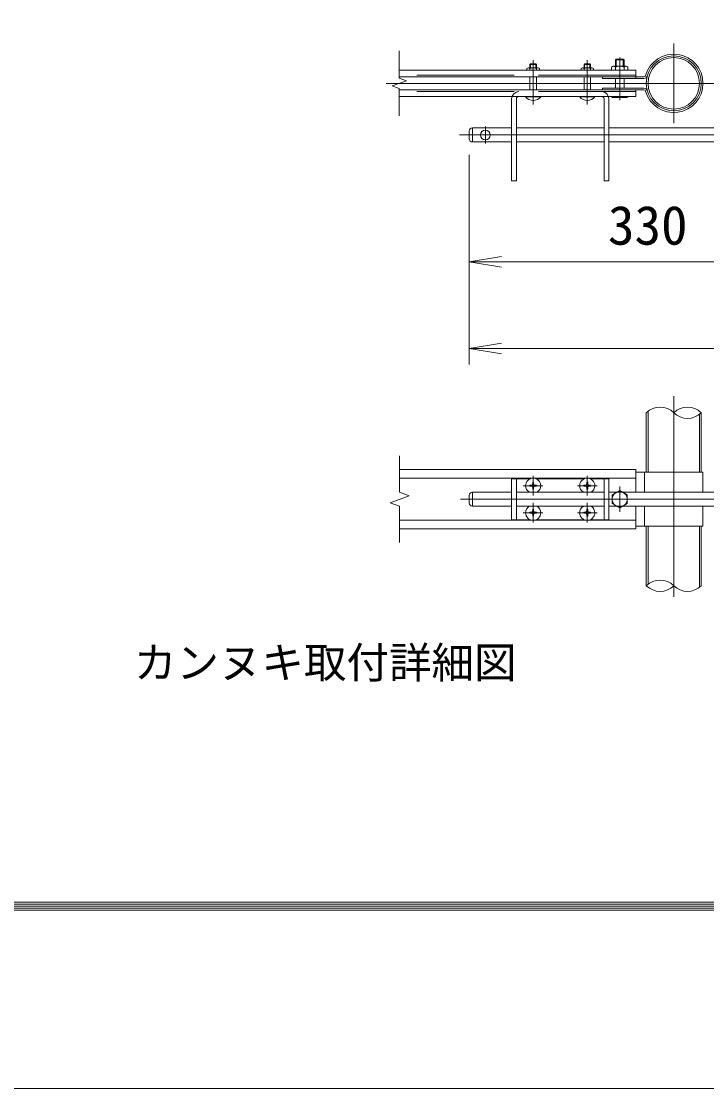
# Model space of a CAD drawing. Units: millimetres, scale not verified. Extents: x -6300 to 6300, y -4455 to 4455.
# Drawn here: x -4114 to -2846, y -4455 to -2481 of the extents above; entities that cross this region are included whole.
import ezdxf
from ezdxf.enums import TextEntityAlignment as Align

# ---------------------------------------------------------------- set-up
doc = ezdxf.new("R2010")
doc.units = ezdxf.units.MM
doc.header["$LTSCALE"] = 30
doc.linetypes.add('DASHED', pattern=[7.5, 6, -1.5])
doc.linetypes.add('USER1', pattern=[50.8, 31.75, -6.35, 6.35, -6.35])
for name, color, linetype, lineweight in [('0-1_D-TTL', 7, 'Continuous', 9), ('0-2_D-TTL-TXT', 7, 'Continuous', 13), ('0-3_D-BMK', 2, 'USER1', 13), ('0-4_D-STR1', 1, 'Continuous', 18), ('0-5_D-STR3', 3, 'Continuous', 13), ('0-6_D-STR-DIM', 7, 'Continuous', 9), ('0-7_0', 7, 'Continuous', 9)]:
    doc.layers.add(name, color=color, linetype=linetype, lineweight=lineweight)
doc.styles.add('ＭＳ ゴシック', font='')
doc.styles.get('ＭＳ ゴシック').set_extended_font_data('MS Gothic')

# ---------------------------------------------------------------- blocks, each defined once
blk = doc.blocks.new('_Open')
at = {"layer": '0-7_0'}
blk.add_line((-30, 5), (0, 0), dxfattribs=at)
blk.add_lwpolyline([(-30, -5), (0, 0), (-30, 0)], dxfattribs=at)

msp = doc.modelspace()

# ---------------------------------------------------------------- linework, layer by layer
at = {"layer": '0-1_D-TTL', "color": 2, "lineweight": 18}
msp.add_lwpolyline([(-6299.62, 4455), (6300.38, 4455), (6300.38, -4455), (-6299.62, -4455)], close=True, dxfattribs=at)
at = {"layer": '0-1_D-TTL'}
for points in [[(-5894.62, 4125), (5895.38, 4125), (5895.38, -4125), (-5894.62, -4125)], [(-5890.87, 4121.25), (5891.63, 4121.25), (5891.63, -4121.25), (-5890.87, -4121.25)], [(-5887.12, 4117.5), (5887.88, 4117.5), (5887.88, -4117.5), (-5887.12, -4117.5)], [(-5883.37, 4113.75), (5884.13, 4113.75), (5884.13, -4113.75), (-5883.37, -4113.75)], [(-5879.62, 4110), (5880.38, 4110), (5880.38, -4110), (-5879.62, -4110)]]:
    msp.add_lwpolyline(points, close=True, dxfattribs=at)
at = {"layer": '0-3_D-BMK'}
for p, q in [((-2907.04, -2522.37), (-2907.04, -2669.6)), ((-3167.04, -2552.86), (-3167.04, -2634.88)), ((-3067.04, -2552.86), (-3067.04, -2634.88)), ((-3007.04, -2548.46), (-3007.04, -2627.16)), ((-3438.74, -2595.98), (-2050.25, -2595.98)), ((-3255.44, -2675.6), (-3255.44, -2707.17)), ((-3303.5, -2691.38), (-2072.35, -2691.38)), ((-2907.04, -3174.44), (-2907.04, -3545.6)), ((-3167.04, -3358.24), (-3167.04, -3321.98)), ((-3067.04, -3358.15), (-3067.04, -3321.89)), ((-3185.26, -3340.02), (-3149, -3340.02)), ((-3085.26, -3340.02), (-3049, -3340.02)), ((-3007.04, -3341.45), (-3007.04, -3388.6)), ((-3301.68, -3365.02), (-2022.78, -3365.02)), ((-3167.04, -3408.15), (-3167.04, -3371.89)), ((-3067.04, -3408.15), (-3067.04, -3371.89)), ((-3185.26, -3390.02), (-3149, -3390.02)), ((-3085.26, -3390.02), (-3049, -3390.02))]:
    msp.add_line(p, q, dxfattribs=at)
at = {"layer": '0-4_D-STR1'}
for p, q in [((-2957.84, -3205.02), (-2957.84, -3315.02)), ((-2856.24, -3205.02), (-2856.24, -3315.02)), ((-2957.84, -3415.02), (-2957.84, -3525.02)), ((-2856.24, -3415.02), (-2856.24, -3525.02)), ((-2856.24, -3415.02), (-2856.24, -3525.02))]:
    msp.add_line(p, q, dxfattribs=at)
at = {"layer": '0-4_D-STR1', "linetype": 'DASHED'}
for p, q in [((-2954.64, -3202.2), (-2954.64, -3315.02)), ((-2859.44, -3207.85), (-2859.44, -3315.02)), ((-2954.64, -3415.02), (-2954.64, -3522.2)), ((-2859.44, -3415.02), (-2859.44, -3527.85))]:
    msp.add_line(p, q, dxfattribs=at)
at = {"layer": '0-4_D-STR1'}
for radius in [50.8, 47.6]:
    msp.add_circle((-2907.04, -2595.98), radius, dxfattribs=at)
at = {"layer": '0-5_D-STR3'}
for p, q in [((-3171.96, -2560.18), (-3173.04, -2561.27)), ((-3173.04, -2567.38), (-3173.04, -2561.27)), ((-3173.04, -2561.27), (-3161.04, -2561.27)), ((-3171.96, -2567.38), (-3171.96, -2560.18)), ((-3171.96, -2560.18), (-3162.13, -2560.18)), ((-3171.96, -2560.18), (-3162.13, -2560.18)), ((-3162.13, -2567.38), (-3162.13, -2560.18)), ((-3162.13, -2560.18), (-3161.04, -2561.27)), ((-3161.04, -2567.38), (-3161.04, -2561.27)), ((-3071.96, -2560.18), (-3073.04, -2561.27)), ((-3061.04, -2561.27), (-3073.04, -2561.27)), ((-3073.04, -2567.38), (-3073.04, -2561.27)), ((-3062.13, -2560.18), (-3071.96, -2560.18)), ((-3062.13, -2560.18), (-3071.96, -2560.18)), ((-3071.96, -2567.38), (-3071.96, -2560.18)), ((-3062.13, -2560.18), (-3061.04, -2561.27)), ((-3062.13, -2567.38), (-3062.13, -2560.18)), ((-3061.04, -2567.38), (-3061.04, -2561.27)), ((-2995.2, -2564.38), (-3018.89, -2564.38)), ((-3015.04, -2552.74), (-3013.69, -2551.38)), ((-2999.04, -2552.74), (-3015.04, -2552.74)), ((-3015.04, -2564.38), (-3015.04, -2552.74)), ((-3000.4, -2551.38), (-3013.69, -2551.38)), ((-3013.69, -2564.38), (-3013.69, -2551.38)), ((-3000.4, -2551.38), (-2999.04, -2552.74)), ((-3000.4, -2564.38), (-3000.4, -2551.38)), ((-2999.04, -2564.38), (-2999.04, -2552.74)), ((-2977.04, -2571.78), (-3414.6, -2571.78)), ((-2962.13, -2583.78), (-3414.6, -2583.78)), ((-3178.54, -2568.58), (-3178.54, -2571.78)), ((-3173.04, -2571.78), (-3173.04, -2568.58)), ((-3173.04, -2608.18), (-3173.04, -2583.78)), ((-3161.04, -2571.78), (-3161.04, -2568.58)), ((-3161.04, -2608.18), (-3161.04, -2583.78)), ((-3155.54, -2568.58), (-3155.54, -2571.78)), ((-3078.54, -2568.58), (-3078.54, -2571.78)), ((-3073.04, -2571.78), (-3073.04, -2568.58)), ((-3073.04, -2608.18), (-3073.04, -2583.78)), ((-3061.04, -2571.78), (-3061.04, -2568.58)), ((-3061.04, -2608.18), (-3061.04, -2583.78)), ((-3055.54, -2568.58), (-3055.54, -2571.78)), ((-3039.04, -2583.78), (-3039.04, -2586.98)), ((-3022.04, -2565.98), (-3022.04, -2571.78)), ((-3015.04, -2571.78), (-3015.04, -2565.98)), ((-2999.04, -2571.78), (-2999.04, -2565.98)), ((-2992.04, -2565.98), (-2992.04, -2571.78)), ((-2977.04, -2571.78), (-2977.04, -2586.98)), ((-2962.13, -2586.98), (-3039.04, -2586.98)), ((-2962.13, -2604.98), (-3039.04, -2604.98)), ((-3039.04, -2604.98), (-3039.04, -2608.18)), ((-3039.04, -2604.98), (-3039.04, -2608.18)), ((-3015.04, -2604.98), (-3015.04, -2586.98)), ((-2999.04, -2604.98), (-2999.04, -2586.98)), ((-2962.13, -2608.18), (-3414.6, -2608.18)), ((-2977.04, -2620.18), (-3414.6, -2620.18)), ((-3207.04, -2624.88), (-3207.04, -2776.38)), ((-3198.04, -2624.68), (-3198.04, -2776.38)), ((-3181.04, -2620.18), (-3153.04, -2620.18)), ((-3181.04, -2621.01), (-3181.04, -2620.18)), ((-3181.04, -2621.01), (-3153.04, -2621.01)), ((-3153.04, -2621.01), (-3153.04, -2620.18)), ((-3081.04, -2621.01), (-3081.04, -2620.18)), ((-3053.04, -2620.18), (-3081.04, -2620.18)), ((-3053.04, -2621.01), (-3081.04, -2621.01)), ((-3053.04, -2621.01), (-3053.04, -2620.18)), ((-3036.04, -2624.68), (-3036.04, -2776.38)), ((-3027.04, -2624.88), (-3027.04, -2776.38)), ((-3022.04, -2620.18), (-3022.04, -2621.18)), ((-3018.69, -2622.38), (-2995.48, -2622.38)), ((-3015.04, -2620.18), (-3015.04, -2621.18)), ((-2999.04, -2620.18), (-2999.04, -2621.18)), ((-2992.04, -2620.18), (-2992.04, -2621.18)), ((-2977.04, -2608.18), (-2977.04, -2620.18)), ((-3279.44, -2678.38), (-3207.04, -2678.38)), ((-3279.44, -2678.38), (-3279.44, -2704.38)), ((-3198.04, -2678.38), (-3036.04, -2678.38)), ((-3027.04, -2678.38), (-2665.44, -2678.38)), ((-3285.44, -2684.38), (-3285.44, -2698.38)), ((-3279.44, -2704.38), (-3207.04, -2704.38)), ((-3198.04, -2704.38), (-3036.04, -2704.38)), ((-3027.04, -2704.38), (-2665.44, -2704.38)), ((-3207.04, -2776.38), (-3198.04, -2776.38)), ((-3027.04, -2776.38), (-3036.04, -2776.38)), ((-2977.04, -3310.02), (-3414.04, -3310.02)), ((-2977.04, -3310.02), (-2977.04, -3352.02)), ((-2853.04, -3315.02), (-2977.04, -3315.02)), ((-2961.04, -3315.02), (-2961.04, -3352.02)), ((-2853.04, -3315.02), (-2853.04, -3352.02)), ((-2977.04, -3326.02), (-3414.04, -3326.02)), ((-3207.04, -3327.02), (-3207.04, -3403.02)), ((-3172.24, -3327.02), (-3207.04, -3327.02)), ((-3198.04, -3327.02), (-3198.04, -3403.02)), ((-3167.83, -3333.72), (-3167.88, -3336.32)), ((-3166.25, -3333.72), (-3167.83, -3333.72)), ((-3166.25, -3333.72), (-3166.21, -3336.32)), ((-3072.24, -3327.02), (-3161.85, -3327.02)), ((-3067.83, -3333.72), (-3067.88, -3336.32)), ((-3066.25, -3333.72), (-3067.83, -3333.72)), ((-3066.25, -3333.72), (-3066.21, -3336.32)), ((-3027.04, -3327.02), (-3061.85, -3327.02)), ((-3036.04, -3327.02), (-3036.04, -3403.02)), ((-3027.04, -3327.02), (-3027.04, -3403.02)), ((-3256.54, -3352.02), (-3279.44, -3352.02)), ((-3279.44, -3352.02), (-3279.44, -3378.02)), ((-3256.85, -3352.02), (-3207.04, -3352.02)), ((-3198.04, -3352.02), (-3036.04, -3352.02)), ((-3173.34, -3340.81), (-3173.34, -3340.02)), ((-3170.75, -3340.86), (-3173.34, -3340.81)), ((-3167.83, -3346.32), (-3167.88, -3343.73)), ((-3166.25, -3346.32), (-3167.83, -3346.32)), ((-3166.25, -3346.32), (-3166.21, -3343.73)), ((-3163.34, -3339.19), (-3160.74, -3339.23)), ((-3160.74, -3339.23), (-3160.74, -3340.02)), ((-3070.75, -3339.19), (-3073.34, -3339.23)), ((-3073.34, -3339.23), (-3073.34, -3340.02)), ((-3067.83, -3346.32), (-3067.88, -3343.73)), ((-3066.25, -3346.32), (-3067.83, -3346.32)), ((-3066.25, -3346.32), (-3066.21, -3343.73)), ((-3063.34, -3340.86), (-3060.74, -3340.81)), ((-3060.74, -3340.81), (-3060.74, -3340.02)), ((-3027.04, -3352.02), (-2921.34, -3352.02)), ((-2921.64, -3352.02), (-2665.44, -3352.02)), ((-3285.44, -3358.02), (-3285.44, -3372.02)), ((-3256.54, -3378.02), (-3279.44, -3378.02)), ((-3256.85, -3378.02), (-3207.04, -3378.02)), ((-3198.04, -3378.02), (-3036.04, -3378.02)), ((-3173.34, -3390.81), (-3173.34, -3390.02)), ((-3170.75, -3390.86), (-3173.34, -3390.81)), ((-3167.83, -3383.72), (-3167.88, -3386.32)), ((-3167.83, -3396.32), (-3167.88, -3393.73)), ((-3166.25, -3383.72), (-3167.83, -3383.72)), ((-3166.25, -3383.72), (-3166.21, -3386.32)), ((-3166.25, -3396.32), (-3166.21, -3393.73)), ((-3163.34, -3389.19), (-3160.74, -3389.23)), ((-3163.34, -3390.86), (-3160.74, -3390.81)), ((-3160.74, -3389.23), (-3160.74, -3390.02)), ((-3160.74, -3390.81), (-3160.74, -3390.02)), ((-3070.75, -3389.19), (-3073.34, -3389.23)), ((-3073.34, -3389.23), (-3073.34, -3390.02)), ((-3067.83, -3383.72), (-3067.88, -3386.32)), ((-3067.83, -3396.32), (-3067.88, -3393.73)), ((-3066.25, -3383.72), (-3067.83, -3383.72)), ((-3066.25, -3383.72), (-3066.21, -3386.32)), ((-3066.25, -3396.32), (-3066.21, -3393.73)), ((-3063.34, -3389.19), (-3060.74, -3389.23)), ((-3063.34, -3390.86), (-3060.74, -3390.81)), ((-3060.74, -3389.23), (-3060.74, -3390.02)), ((-3060.74, -3390.81), (-3060.74, -3390.02)), ((-3027.04, -3378.02), (-2921.34, -3378.02)), ((-2977.04, -3378.02), (-2977.04, -3420.02)), ((-2961.04, -3378.02), (-2961.04, -3415.02)), ((-2921.64, -3378.02), (-2665.44, -3378.02)), ((-2853.04, -3378.02), (-2853.04, -3415.02)), ((-2977.04, -3404.02), (-3414.04, -3404.02)), ((-3172.24, -3403.02), (-3207.04, -3403.02)), ((-3166.25, -3396.32), (-3167.83, -3396.32)), ((-3072.24, -3403.02), (-3161.85, -3403.02)), ((-3066.25, -3396.32), (-3067.83, -3396.32)), ((-3027.04, -3403.02), (-3061.85, -3403.02)), ((-2977.04, -3420.02), (-3414.04, -3420.02)), ((-2853.04, -3415.02), (-2977.04, -3415.02))]:
    msp.add_line(p, q, dxfattribs=at)
at = {"layer": '0-5_D-STR3', "linetype": 'DASHED'}
for p, q in [((-2977.04, -2580.58), (-3414.6, -2580.58)), ((-3175.83, -2567.38), (-3158.11, -2567.38)), ((-3058.25, -2567.38), (-3075.98, -2567.38)), ((-2977.04, -2611.38), (-3414.6, -2611.38))]:
    msp.add_line(p, q, dxfattribs=at)
at = {"layer": '0-5_D-STR3'}
for points in [[(-3170.75, -3339.19), (-3173.34, -3339.23), (-3173.34, -3340.02)], [(-3163.34, -3340.86), (-3160.74, -3340.81), (-3160.74, -3340.02)], [(-3070.75, -3340.86), (-3073.34, -3340.81), (-3073.34, -3340.02)], [(-3063.34, -3339.19), (-3060.74, -3339.23), (-3060.74, -3340.02)], [(-3170.75, -3389.19), (-3173.34, -3389.23), (-3173.34, -3390.02)], [(-3070.75, -3390.86), (-3073.34, -3390.81), (-3073.34, -3390.02)]]:
    msp.add_lwpolyline(points, dxfattribs=at)
at = {"layer": '0-5_D-STR3', "color": 4, "linetype": 'DASHED'}
msp.add_lwpolyline([(-3007.04, -3348.82), (-3021.07, -3356.92), (-3021.07, -3373.12), (-3007.04, -3381.22), (-2993.01, -3373.12), (-2993.01, -3356.92)], close=True, dxfattribs=at)
at = {"layer": '0-5_D-STR3'}
msp.add_circle((-3255.44, -2691.38), 9, dxfattribs=at)
at = {"layer": '0-5_D-STR3', "color": 4, "linetype": 'DASHED', "lineweight": 9}
msp.add_circle((-3007.04, -3365.02), 14.07, dxfattribs=at)
at = {"layer": '0-5_D-STR3'}
for centre, radius, start, end in [((-2907.04, -2595.98), 54, 195.6185, 164.3815), ((-3018.54, -2568.98), 4.6, 40.52088, 139.47912), ((-3007.04, -2585.18), 20.8, 67.38014, 112.61986), ((-2995.54, -2568.98), 4.6, 40.52088, 139.47912), ((-3175.79, -2571.13), 3.75, 42.84372, 137.15628), ((-3167.04, -2582.98), 15.6, 67.38014, 112.61986), ((-3158.29, -2571.12), 3.74, 42.69541, 137.30459), ((-3075.79, -2571.12), 3.74, 42.69541, 137.30459), ((-3067.04, -2582.98), 15.6, 67.38014, 112.61986), ((-3058.29, -2571.13), 3.75, 42.84372, 137.15628), ((-2962.13, -2580.58), 3.2, 270, 344.3815), ((-2962.13, -2580.58), 6.4, 270, 344.3815), ((-2962.13, -2611.38), 6.4, 15.6185, 90), ((-3193.54, -2624.88), 13.5, 90, 180), ((-3193.54, -2624.68), 4.5, 90, 180), ((-3167.04, -2609.38), 18.2, 219.71514, 320.28486), ((-3067.04, -2609.38), 18.2, 219.71514, 320.28486), ((-3040.54, -2624.88), 13.5, 0, 90), ((-3040.54, -2624.68), 4.5, 0, 90), ((-3018.54, -2616.69), 5.7, 232.09851, 307.90149), ((-3007.04, -2595.12), 27.27, 252.93847, 287.06153), ((-2995.54, -2616.68), 5.7, 232.14171, 307.85829), ((-2962.13, -2611.38), 3.2, 15.6185, 90), ((-3279.44, -2684.38), 6, 90, 180), ((-3279.44, -2698.38), 6, 180, 270), ((-3167.04, -3340.02), 14, 0, 180), ((-3067.04, -3340.02), 14, 0, 180), ((-3279.44, -3358.02), 6, 90, 180), ((-3167.04, -3340.02), 14, 180, 238.99728), ((-3170.85, -3336.21), 2.98, 270, 0), ((-3170.85, -3343.83), 2.98, 0, 90), ((-3163.23, -3336.21), 2.98, 180, 270), ((-3163.23, -3343.83), 2.98, 90, 180), ((-3167.04, -3340.02), 14, 301.00272, 0), ((-3067.04, -3340.02), 14, 180, 238.99728), ((-3070.85, -3336.21), 2.98, 270, 0), ((-3070.85, -3343.83), 2.98, 0, 90), ((-3063.23, -3336.21), 2.98, 180, 270), ((-3063.23, -3343.83), 2.98, 90, 180), ((-3067.04, -3340.02), 14, 301.00272, 0), ((-3279.44, -3372.02), 6, 180, 270), ((-3167.04, -3390.02), 14, 121.00272, 180), ((-3167.04, -3390.02), 14, 180, 0), ((-3170.85, -3386.21), 2.98, 270, 0), ((-3170.85, -3393.83), 2.98, 0, 90), ((-3163.23, -3386.21), 2.98, 180, 270), ((-3163.23, -3393.83), 2.98, 90, 180), ((-3167.04, -3390.02), 14, 0, 58.99728), ((-3067.04, -3390.02), 14, 121.00272, 180), ((-3067.04, -3390.02), 14, 180, 0), ((-3070.85, -3386.21), 2.98, 270, 0), ((-3070.85, -3393.83), 2.98, 0, 90), ((-3063.23, -3386.21), 2.98, 180, 270), ((-3063.23, -3393.83), 2.98, 90, 180), ((-3067.04, -3390.02), 14, 0, 58.99728)]:
    msp.add_arc(centre, radius, start, end, dxfattribs=at)
at = {"layer": '0-6_D-STR-DIM'}
for p, q in [((-3414.6, -2586.36), (-3414.6, -2535.98)), ((-3427.81, -2600.79), (-3401.38, -2591.17)), ((-3414.6, -2605.6), (-3427.81, -2600.79)), ((-3401.38, -2591.17), (-3414.6, -2586.36)), ((-3414.6, -2655.98), (-3414.6, -2605.6)), ((-3285.44, -2728.38), (-3285.44, -2956.12)), ((-3285.44, -2728.38), (-3285.44, -3116.15)), ((-3225.44, -2926.12), (-2685.44, -2926.12)), ((-3225.44, -3086.15), (-2145.44, -3086.15)), ((-3414.04, -3352.2), (-3414.04, -3285.02)), ((-3396.42, -3358.61), (-3414.04, -3352.2)), ((-3431.66, -3371.44), (-3396.42, -3358.61)), ((-3414.04, -3377.85), (-3431.66, -3371.44)), ((-3414.04, -3445.02), (-3414.04, -3377.85))]:
    msp.add_line(p, q, dxfattribs=at)
for centre, start, end in [((-2932.44, -3230.59), 45.18146, 134.81854), ((-2881.64, -3230.59), 45.18146, 134.81854), ((-2881.64, -3179.46), 225.18146, 314.81854), ((-2932.44, -3550.59), 45.18146, 134.81854), ((-2932.44, -3499.46), 225.18146, 314.81854), ((-2881.64, -3499.46), 225.18146, 314.81854)]:
    msp.add_arc(centre, 36.03, start, end, dxfattribs=at)

# ---------------------------------------------------------------- block references
at = {"layer": '0-6_D-STR-DIM', "xscale": 2, "yscale": 2, "rotation": 180}
for p in [(-3285.44, -2926.12), (-3285.44, -3086.15)]:
    msp.add_blockref('_Open', p, dxfattribs=at)

# ---------------------------------------------------------------- texts
at = {"layer": '0-2_D-TTL-TXT', "style": 'ＭＳ ゴシック'}
msp.add_text('カンヌキ取付詳細図', height=57.62, dxfattribs=at).set_placement((-3905.3, -3713.24), align=Align.BOTTOM_LEFT)
at = {"layer": '0-6_D-STR-DIM', "style": 'ＭＳ ゴシック'}
msp.add_text('330', height=72.14, dxfattribs=at).set_placement((-3028.76, -2916), align=Align.BOTTOM_LEFT)

doc.saveas('drawing.dxf')
